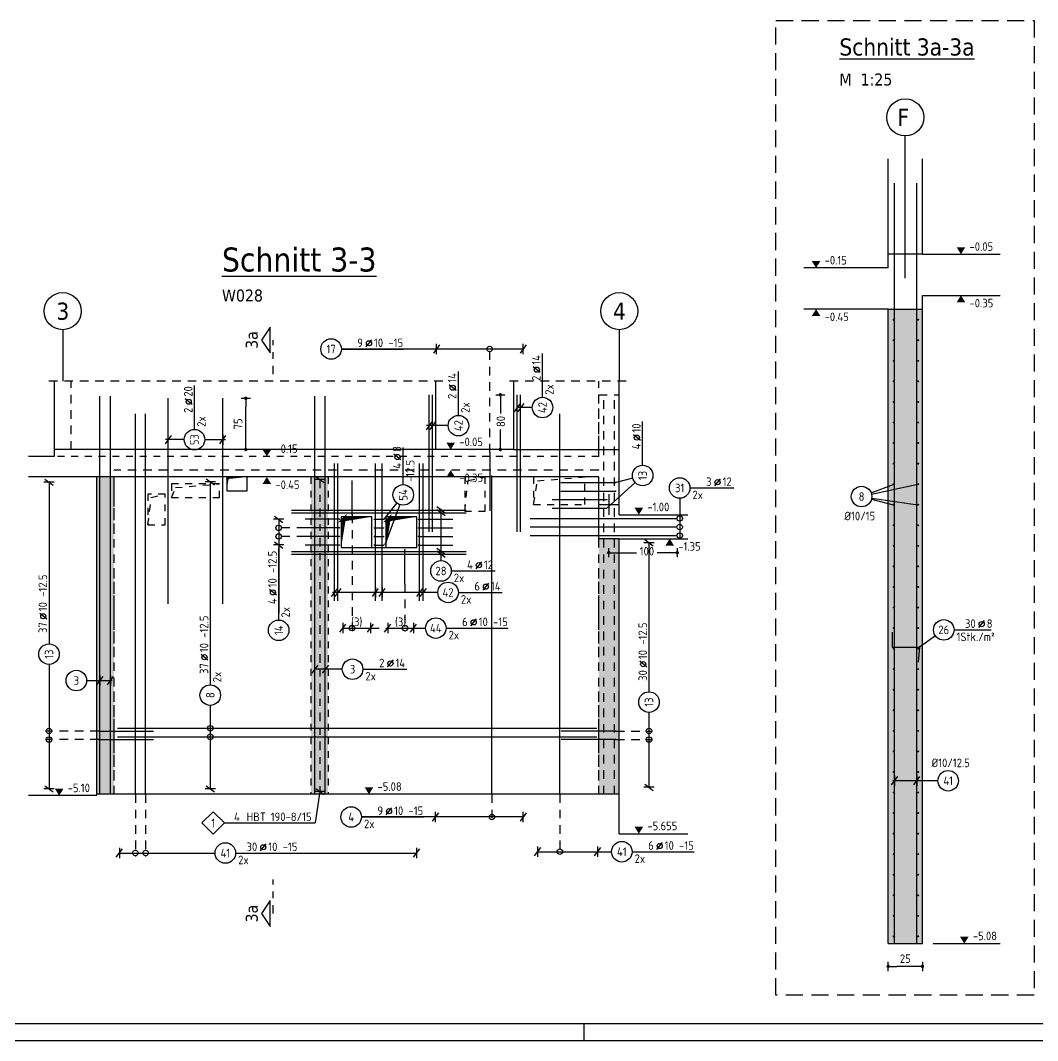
# Model space of a CAD drawing. Extents: x -11.1 to 77.6, y -9.5 to 63.5.
# Drawn here: x 2.93 to 17.78, y 0 to 14.89 of the extents above; entities that cross this region are included whole.
import ezdxf
from ezdxf.enums import TextEntityAlignment as Align

# ---------------------------------------------------------------- set-up
doc = ezdxf.new("R2010")
doc.units = 0
doc.header["$LTSCALE"] = 0.5
for name, pattern in [('AUSGEZOGEN', [1000.01, 1000, 0.01]), ('DASHDOTSMALL', [1.05, 0.5, -0.25, 0.05, -0.25]), ('DASHED', [0.75, 0.5, -0.25]), ('DOT', [0.175, 0.05, -0.125]), ('HIDDEN', [0.375, 0.25, -0.125]), ('HIDDEN2', [0.187, 0.125, -0.062]), ('STRICHLINIE', [0.75, 0.5, -0.25]), ('STRICHPUNKT2', [0.55, 0.25, -0.125, 0.05, -0.125]), ('VERDECKT', [0.375, 0.25, -0.125])]:
    doc.linetypes.add(name, pattern=pattern)
for name, color, linetype in [('ACHSEN', 7, 'Continuous'), ('AFB', 7, 'Continuous'), ('AFU', 7, 'Continuous'), ('BETON', 7, 'Continuous'), ('DETAIL', 7, 'Continuous'), ('DRUEBER', 7, 'Continuous'), ('grau_mittel', 7, 'Continuous'), ('HBT', 7, 'Continuous'), ('HILFE', 7, 'Continuous'), ('koten', 7, 'Continuous'), ('MASSE', 7, 'Continuous'), ('RAHMEN', 7, 'Continuous'), ('RND', 7, 'Continuous'), ('RND-1', 7, 'Continuous'), ('SCHATTEN', 15, 'Continuous'), ('SCHNITTE', 7, 'Continuous'), ('SFP_Achsen', 7, 'Continuous'), ('TEXT', 7, 'Continuous'), ('VERDECKT', 7, 'Continuous'), ('WBZ', 7, 'Continuous')]:
    doc.layers.add(name, color=color, linetype=linetype)
doc.layers.add('NOPLOT', color=7, linetype='Continuous', plot=False)
doc.styles.add('helv', font='tahoma.ttf')
doc.styles.add('txt', font='isocp.shx')
doc.linetypes.add('AFU_50K', pattern='A,0.15,["/",Standard,S=0.2,R=0,X=-0.01,Y=-0.1],0.07,["/",Standard,S=0.2,R=0,X=-0.01,Y=-0.1],0.15', length=0.37)
doc.linetypes.add('AFU_50L', pattern='A,0.75,["/",Standard,S=0.2,R=0,X=-0.01,Y=-0.1],0.07,["/",Standard,S=0.2,R=0,X=-0.01,Y=-0.1],0.75', length=1.57)
doc.linetypes.add('AFU_50M', pattern='A,0.45,["/",Standard,S=0.2,R=0,X=-0.01,Y=-0.1],0.07,["/",Standard,S=0.2,R=0,X=-0.01,Y=-0.1],0.45', length=0.97)
doc.dimstyles.new('DOT_I', dxfattribs={"dimscale": 0.5, "dimtxt": 0.25, "dimasz": 0.25, "dimexe": 0.1, "dimexo": 0.3, "dimgap": 0.1, "dimtad": 1, "dimdec": 3, "dimzin": 3, "dimtxsty": 'txt', "dimblk": 'DOT', "dimblk1": 'DOT', "dimblk2": 'DOT', "dimsah": 1, "dimcen": 0.1, "dimse1": 1, "dimse2": 1, "dimazin": 0, "dimtfac": 1, "dimtdec": 4, "dimtix": 1, "dimtmove": 2, "dimatfit": 3, "dimfxl": 0, "dimtvp": 1, "dimtolj": 1, "dimtzin": 0, "dimarcsym": 0})

# ---------------------------------------------------------------- blocks, each defined once
blk = doc.blocks.new('DINA0')
at = {"layer": 'RAHMEN', "color": 5}
blk.add_line((2, 0.5), (118.4, 0.5), dxfattribs=at)
at = {"layer": 'RAHMEN', "color": 7}
blk.add_line((21, 0), (21, 0.5), dxfattribs=at)
at = {"layer": 'RAHMEN'}
blk.add_line((0, 0), (118.9, 0), dxfattribs=at)
blk = doc.blocks.new('okrd_o')
at = {"layer": 'koten', "color": 7, "linetype": 'Continuous'}
blk.add_solid([(-0.125, 0.202), (0.125, 0.202), (0, 0)], dxfattribs=at)
at = {"layer": 'koten', "style": 'txt'}
blk.add_attdef('OKRD', (0.25, 0.1), '', height=0.25, dxfattribs=at)
blk = doc.blocks.new('okrd_u')
at = {"layer": 'koten', "color": 7, "linetype": 'Continuous'}
blk.add_solid([(-0.125, -0.202), (0.125, -0.202), (0, 0)], dxfattribs=at)
at = {"layer": 'koten', "style": 'txt'}
blk.add_attdef('OKRD', (0.25, -0.35), '', height=0.25, dxfattribs=at)
blk = doc.blocks.new('RND_HIN')
at = {"layer": 'RND', "color": 7, "linetype": 'Continuous'}
blk.add_circle((0, 0), 0.3, dxfattribs=at)
at = {"layer": 'RND', "color": 7, "linetype": 'Continuous', "style": 'txt'}
blk.add_attdef('POSI', text='', height=0.25, dxfattribs=at).set_placement((0, 0), align=Align.MIDDLE)
blk = doc.blocks.new('lei_gre')
at = {"layer": 'RND', "color": 7, "linetype": 'Continuous'}
for p, q in [((-0.09, -0.12), (0.09, 0.12)), ((0, 0.15), (0, -0.15))]:
    blk.add_line(p, q, dxfattribs=at)
blk = doc.blocks.new('RND_LEI')
at = {"layer": 'RND', "color": 7, "linetype": 'Continuous'}
blk.add_line((1.022, 0.066), (1.19, 0.27), dxfattribs=at)
for centre, radius in [((0, 0), 0.3), ((1.106, 0.168), 0.075)]:
    blk.add_circle(centre, radius, dxfattribs=at)
at = {"layer": 'RND', "color": 7, "linetype": 'Continuous', "style": 'txt'}
blk.add_attdef('ANZ', text='', height=0.25, dxfattribs=at).set_placement((0.931, 0.057), align=Align.RIGHT)
for tag, p in [('DUM', (1.253, 0.057)), ('ABSTD', (1.674, 0.057)), ('POSTXT', (0.374, -0.327))]:
    blk.add_attdef(tag, p, '', height=0.25, dxfattribs=at)
blk.add_attdef('POSL', text='', height=0.25, dxfattribs=at).set_placement((0, 0), align=Align.MIDDLE)
blk = doc.blocks.new('DOT')
at = {"layer": 'MASSE', "color": 7, "linetype": 'Continuous'}
for p, q in [((0, 0), (-1, 0)), ((0, 0.54), (0, -0.54))]:
    blk.add_line(p, q, dxfattribs=at)
at = {"layer": 'MASSE', "color": 7, "linetype": 'Continuous', "const_width": 0.2}
blk.add_lwpolyline([(-0.1, 0, 1), (0.1, 0, 1)], format="xyb", close=True, dxfattribs=at)
blk = doc.blocks.new('*D32')
at = {"layer": 'Defpoints', "color": 0, "linetype": 'AUSGEZOGEN', "transparency": 16777216}
for p in [(11.524, 7.12), (11.524, 7.12), (12.524, 7.12)]:
    blk.add_point(p, dxfattribs=at)
at = {"layer": 'MASSE', "color": 0, "linetype": 'AUSGEZOGEN', "lineweight": -2, "transparency": 16777216}
for p, q in [((11.649, 7.12), (11.931, 7.12)), ((12.399, 7.12), (12.231, 7.12))]:
    blk.add_line(p, q, dxfattribs=at)
at = {"layer": 'MASSE', "color": 0, "linetype": 'AUSGEZOGEN', "lineweight": -2, "transparency": 16777216, "xscale": 0.125, "yscale": 0.125, "zscale": 0.125, "rotation": 180}
blk.add_blockref('DOT', (11.524, 7.12), dxfattribs=at)
at = {"layer": 'MASSE', "color": 0, "linetype": 'AUSGEZOGEN', "lineweight": -2, "transparency": 16777216, "xscale": 0.125, "yscale": 0.125, "zscale": 0.125}
blk.add_blockref('DOT', (12.524, 7.12), dxfattribs=at)
at = {"layer": 'MASSE', "color": 0, "linetype": 'AUSGEZOGEN', "transparency": 16777216, "insert": (12.081, 7.141), "char_height": 0.125, "attachment_point": 5, "style": 'txt'}
blk.add_mtext('\\A1;100', dxfattribs=at)
blk = doc.blocks.new('SCHN-2')
at = {"layer": 'SCHNITTE', "color": 6, "linetype": 'Continuous'}
blk.add_lwpolyline([(0.378, 0.088), (0, 0.34), (-0.378, 0.088)], close=True, dxfattribs=at)
at = {"layer": 'SCHNITTE', "color": 1, "linetype": 'DASHDOTSMALL', "style": 'helv'}
blk.add_attdef('SCHN-2', text='', height=0.35, dxfattribs=at).set_placement((0, 0.45), align=Align.CENTER)
blk = doc.blocks.new('*D33')
at = {"layer": 'Defpoints', "color": 0, "linetype": 'AUSGEZOGEN', "transparency": 16777216}
for p in [(15.603, 1.083), (15.603, 1.083), (16.103, 1.083)]:
    blk.add_point(p, dxfattribs=at)
at = {"layer": 'MASSE', "color": 0, "linetype": 'AUSGEZOGEN', "lineweight": -2, "transparency": 16777216}
blk.add_line((15.978, 1.083), (15.728, 1.083), dxfattribs=at)
at = {"layer": 'MASSE', "color": 0, "linetype": 'AUSGEZOGEN', "lineweight": -2, "transparency": 16777216, "xscale": 0.125, "yscale": 0.125, "zscale": 0.125, "rotation": 180}
blk.add_blockref('DOT', (15.603, 1.083), dxfattribs=at)
at = {"layer": 'MASSE', "color": 0, "linetype": 'AUSGEZOGEN', "lineweight": -2, "transparency": 16777216, "xscale": 0.125, "yscale": 0.125, "zscale": 0.125}
blk.add_blockref('DOT', (16.103, 1.083), dxfattribs=at)
at = {"layer": 'MASSE', "color": 0, "linetype": 'AUSGEZOGEN', "transparency": 16777216, "insert": (15.853, 1.196), "char_height": 0.125, "attachment_point": 5, "style": 'txt'}
blk.add_mtext('\\A1;25', dxfattribs=at)
blk = doc.blocks.new('*D34')
at = {"layer": 'Defpoints', "color": 0, "linetype": 'AUSGEZOGEN', "transparency": 16777216}
for p in [(9.941, 9.425), (9.941, 9.425), (9.941, 8.625)]:
    blk.add_point(p, dxfattribs=at)
at = {"layer": 'MASSE', "color": 0, "linetype": 'AUSGEZOGEN', "lineweight": -2, "transparency": 16777216}
for p, q in [((9.941, 9.3), (9.941, 9.153)), ((9.941, 8.75), (9.941, 8.916))]:
    blk.add_line(p, q, dxfattribs=at)
at = {"layer": 'MASSE', "color": 0, "linetype": 'AUSGEZOGEN', "lineweight": -2, "transparency": 16777216, "xscale": 0.125, "yscale": 0.125, "zscale": 0.125}
for p, rotation in [((9.941, 9.425), 90), ((9.941, 8.625), 270)]:
    blk.add_blockref('DOT', p, dxfattribs=dict(at, rotation=rotation))
at = {"layer": 'MASSE', "color": 0, "linetype": 'AUSGEZOGEN', "transparency": 16777216, "insert": (9.948, 9.035), "char_height": 0.125, "attachment_point": 5, "rotation": 90, "style": 'txt'}
blk.add_mtext('\\A1;80', dxfattribs=at)
blk = doc.blocks.new('HBT_LEI')
at = {"layer": 'HBT', "color": 7, "linetype": 'Continuous'}
blk.add_lwpolyline([(-0.33, 0), (0, 0.33), (0.33, 0), (0, -0.33)], close=True, dxfattribs=at)
at = {"layer": 'HBT', "color": 7, "linetype": 'Continuous', "style": 'txt'}
blk.add_attdef('STKH', text='', height=0.25, dxfattribs=at).set_placement((0.776, 0.055), align=Align.RIGHT)
at = {"layer": 'HBT', "style": 'txt'}
for tag, p in [('ARTH', (0.973, 0.055)), ('TEXTH', (0.415, -0.309))]:
    blk.add_attdef(tag, p, '', height=0.25, dxfattribs=at)
at = {"layer": 'HBT', "color": 7, "linetype": 'Continuous', "style": 'txt'}
blk.add_attdef('POSH', text='', height=0.25, dxfattribs=at).set_placement((0, -0.126), align=Align.CENTER)
blk = doc.blocks.new('*D37')
at = {"layer": 'Defpoints', "color": 0, "linetype": 'AUSGEZOGEN', "transparency": 16777216}
for p in [(6.225, 9.374), (6.225, 9.374), (6.225, 8.625)]:
    blk.add_point(p, dxfattribs=at)
at = {"layer": 'MASSE', "color": 0, "linetype": 'AUSGEZOGEN', "lineweight": -2, "transparency": 16777216}
blk.add_line((6.225, 8.75), (6.225, 9.249), dxfattribs=at)
at = {"layer": 'MASSE', "color": 0, "linetype": 'AUSGEZOGEN', "lineweight": -2, "transparency": 16777216, "xscale": 0.125, "yscale": 0.125, "zscale": 0.125}
for p, rotation in [((6.225, 9.374), 90), ((6.225, 8.625), 270)]:
    blk.add_blockref('DOT', p, dxfattribs=dict(at, rotation=rotation))
at = {"layer": 'MASSE', "color": 0, "linetype": 'AUSGEZOGEN', "transparency": 16777216, "insert": (6.112, 9), "char_height": 0.125, "attachment_point": 5, "rotation": 90, "style": 'txt'}
blk.add_mtext('\\A1;75', dxfattribs=at)

msp = doc.modelspace()

# ---------------------------------------------------------------- hatches: boundary and pattern name
at = {"layer": 'grau_mittel'}
msp.add_hatch(color=61, dxfattribs=at).paths.add_polyline_path([(16.1031, 10.675), (15.6031, 10.675), (15.6031, 1.415), (16.1031, 1.415)])
h = msp.add_hatch(color=61, dxfattribs=at)
h.paths.add_polyline_path([(11.3766, 3.5948), (11.6766, 3.5948), (11.6766, 7.3248), (11.3766, 7.3248)])
h.paths.add_polyline_path([(7.4266, 8.2248), (7.1766, 8.2248), (7.1766, 3.5948), (7.4266, 3.5948)])
h.paths.add_polyline_path([(4.0516, 3.5948), (4.3016, 3.5948), (4.3016, 8.2248), (4.0516, 8.2248)])

# ---------------------------------------------------------------- linework, layer by layer
at = {"layer": 'ACHSEN', "color": 140, "linetype": 'AUSGEZOGEN'}
for p, q in [((15.8531, 11.1278), (15.8531, 13.2023)), ((3.5516, 10.3748), (3.5516, 9.6248)), ((11.6766, 10.3748), (11.6766, 9.6248))]:
    msp.add_line(p, q, dxfattribs=at)
at = {"layer": 'AFB', "color": 1, "linetype": 'AUSGEZOGEN'}
msp.add_line((11.5266, 7.9748), (11.5266, 7.6748), dxfattribs=at)
at = {"layer": 'AFU', "color": 8, "linetype": 'AFU_50K'}
for p, q in [((16.1031, 11.475), (15.6031, 11.475)), ((15.6031, 10.675), (16.1031, 10.675)), ((11.6766, 7.3248), (11.3766, 7.3248)), ((15.6031, 1.415), (16.1031, 1.415))]:
    msp.add_line(p, q, dxfattribs=at)
at = {"layer": 'AFU', "color": 8, "linetype": 'AFU_50L'}
for p, q in [((9.0016, 8.6248), (3.4266, 8.6248)), ((10.1366, 8.6248), (11.6766, 8.6248)), ((11.3766, 8.2248), (4.0516, 8.2248)), ((11.3766, 7.3248), (11.3766, 8.2248)), ((11.6766, 3.5948), (4.0516, 3.5948))]:
    msp.add_line(p, q, dxfattribs=at)
at = {"layer": 'AFU', "color": 8, "linetype": 'AFU_50M'}
msp.add_line((11.3766, 7.8248), (11.6766, 7.8248), dxfattribs=at)
at = {"layer": 'BETON', "color": 6, "linetype": 'AUSGEZOGEN'}
for p, q in [((15.6031, 11.275), (15.6031, 12.8696)), ((16.1031, 11.475), (16.1031, 12.8696)), ((16.1031, 11.475), (17.238, 11.475)), ((15.6031, 11.275), (14.3733, 11.275)), ((16.1031, 10.875), (17.238, 10.875)), ((16.1031, 1.415), (16.1031, 10.875)), ((15.6031, 10.675), (14.3733, 10.675)), ((15.6031, 1.415), (15.6031, 10.675)), ((3.4266, 9.6248), (3.4266, 8.5248)), ((9.0016, 8.6248), (9.0016, 9.6248)), ((10.1366, 8.6248), (10.1366, 9.6248)), ((11.6766, 7.6748), (11.6766, 9.6248)), ((3.4266, 8.5248), (3.0516, 8.5248)), ((10.1366, 8.6248), (9.0016, 8.6248)), ((4.0516, 8.2248), (3.0516, 8.2248)), ((4.0516, 3.5748), (4.0516, 8.2248)), ((11.6766, 7.6748), (12.6766, 7.6748)), ((11.6766, 3.0198), (11.6766, 7.3248)), ((11.6766, 7.3248), (12.6766, 7.3248)), ((4.0516, 3.5748), (3.0516, 3.5748)), ((11.6766, 3.0198), (12.6766, 3.0198))]:
    msp.add_line(p, q, dxfattribs=at)
for points in [[(5.9466, 8.2248), (5.9466, 8.0248), (6.2466, 8.0248), (6.2466, 8.2248)], [(8.0666, 7.6448), (7.6166, 7.6448), (7.6166, 7.1948), (8.0666, 7.1948)], [(8.7216, 7.6448), (8.2716, 7.6448), (8.2716, 7.1948), (8.7216, 7.1948)]]:
    msp.add_lwpolyline(points, close=True, dxfattribs=at)
at = {"layer": 'DETAIL', "color": 102, "linetype": 'STRICHLINIE'}
msp.add_lwpolyline([(13.9651, 0.6613), (13.9651, 14.8881), (17.7336, 14.8881), (17.7336, 0.6613)], close=True, dxfattribs=at)
at = {"layer": 'DRUEBER', "color": 7, "linetype": 'DOT'}
for p, q in [((11.3766, 8.5248), (11.3766, 9.6248)), ((11.3766, 8.5248), (3.4266, 8.5248)), ((7.1766, 8.2248), (4.3016, 8.2248)), ((4.3016, 3.5948), (4.3016, 8.2248)), ((7.1766, 8.2248), (7.1766, 3.5948)), ((11.3766, 8.2248), (7.4266, 8.2248)), ((7.4266, 8.2248), (7.4266, 3.5948)), ((11.3766, 3.5948), (11.3766, 8.2248))]:
    msp.add_line(p, q, dxfattribs=at)
at = {"layer": 'HBT', "color": 6, "linetype": 'STRICHPUNKT2'}
msp.add_line((7.3072, 8.1877), (7.3072, 3.6341), dxfattribs=at)
at = {"layer": 'HBT', "color": 7, "linetype": 'AUSGEZOGEN'}
for p in [(7.3072, 3.6341), (5.9154, 3.1758)]:
    msp.add_line(p, (7.2397, 3.1758), dxfattribs=at)
at = {"layer": 'HILFE', "color": 102, "linetype": 'HIDDEN'}
for p, q in [((9.1016, 9.6248), (3.3266, 9.6248)), ((11.7766, 9.6248), (10.0366, 9.6248))]:
    msp.add_line(p, q, dxfattribs=at)
at = {"layer": 'HILFE', "color": 102, "linetype": 'AUSGEZOGEN'}
msp.add_line((16.2616, 1.415), (17.238, 1.415), dxfattribs=at)
at = {"layer": 'NOPLOT', "color": 191, "linetype": 'AUSGEZOGEN'}
msp.add_line((8.0666, 7.1948), (8.2716, 7.1948), dxfattribs=at)
at = {"layer": 'RND', "color": 102, "linetype": 'VERDECKT'}
for p, q in [((9.7855, 8.5824), (9.7855, 10.1421)), ((7.7761, 7.6759), (7.7761, 5.9695)), ((12.3766, 7.6203), (12.6092, 7.6203)), ((7.0931, 7.482), (6.6549, 7.482)), ((12.3766, 7.4953), (12.6092, 7.4953)), ((7.0931, 7.357), (6.6549, 7.357)), ((12.3766, 7.3703), (12.6092, 7.3703)), ((8.5487, 6.6622), (8.5487, 5.9695)), ((4.0798, 4.5178), (3.3024, 4.5178)), ((11.6268, 4.5178), (12.161, 4.5178)), ((4.0798, 4.3928), (3.3024, 4.3928)), ((11.6268, 4.3928), (12.161, 4.3928)), ((4.6129, 3.5948), (4.6129, 2.6873)), ((4.7629, 3.5948), (4.7629, 2.6873)), ((9.8182, 3.5948), (9.8182, 3.2135)), ((10.8095, 3.5948), (10.8095, 2.7063))]:
    msp.add_line(p, q, dxfattribs=at)
at = {"layer": 'RND', "color": 7, "linetype": 'AUSGEZOGEN'}
for p, q in [((9.0081, 10.0921), (7.6204, 10.0921)), ((7.6204, 10.0921), (8.5266, 10.0921)), ((10.2751, 10.0921), (9.0081, 10.0921)), ((10.557, 9.388), (10.557, 10.028)), ((9.3295, 9.1243), (9.3295, 9.7643)), ((5.476, 8.9202), (5.476, 9.5602)), ((12.0181, 8.3968), (12.0181, 9.0368)), ((8.5233, 8.1136), (8.5233, 8.6536)), ((3.3524, 8.149), (3.3524, 5.7897)), ((5.7061, 8.1531), (5.7061, 5.1916)), ((12.7092, 8.0648), (13.3492, 8.0648)), ((6.7049, 7.6071), (6.7049, 7.233)), ((6.7049, 7.233), (6.7049, 6.2394)), ((6.7049, 6.1378), (6.7049, 7.1903)), ((12.111, 7.2661), (12.111, 5.0902)), ((9.2248, 6.8538), (9.8648, 6.8538)), ((9.328, 6.5399), (9.968, 6.5399)), ((7.6422, 6.0195), (8.0465, 6.0195)), ((8.2966, 6.0195), (8.6734, 6.0195)), ((8.6734, 6.0195), (8.8489, 6.0195)), ((9.1489, 6.0195), (10.0551, 6.0195)), ((16.565, 5.9939), (17.105, 5.9939)), ((3.3524, 5.4897), (3.3524, 3.6744)), ((7.9339, 5.4198), (8.5739, 5.4198)), ((5.7061, 4.8916), (5.7061, 3.673)), ((12.111, 4.7902), (12.111, 3.6962)), ((8.9923, 3.2635), (7.9135, 3.2635)), ((7.9135, 3.2635), (8.8198, 3.2635)), ((10.2736, 3.2635), (8.9923, 3.2635)), ((4.3796, 2.7373), (5.7767, 2.7373)), ((6.0767, 2.7373), (8.7185, 2.7373)), ((10.485, 2.7563), (11.3613, 2.7563)), ((11.3613, 2.7563), (11.5647, 2.7563)), ((11.8647, 2.7563), (12.771, 2.7563))]:
    msp.add_line(p, q, dxfattribs=at)
at = {"layer": 'RND', "color": 102, "linetype": 'AUSGEZOGEN'}
for p, q in [((10.407, 9.238), (10.1774, 9.238)), ((9.1795, 8.9743), (8.8638, 8.9743)), ((5.326, 8.7702), (5.0513, 8.7702)), ((5.626, 8.7702), (5.9307, 8.7702)), ((11.873, 8.2087), (11.6306, 8.1451)), ((11.9074, 8.1456), (11.4964, 7.7701)), ((15.3546, 7.9931), (15.6888, 8.1205)), ((15.361, 7.972), (16.0351, 8.1205)), ((12.5592, 7.9148), (12.5592, 7.3334)), ((15.3597, 7.9021), (15.6748, 7.8205)), ((15.3629, 7.9181), (16.0351, 7.8205)), ((8.4302, 7.846), (8.2419, 7.6081)), ((8.4715, 7.8229), (8.2549, 7.2332)), ((9.0748, 7.0038), (9.0748, 7.7581)), ((9.028, 6.5399), (7.4884, 6.5399)), ((16.2928, 5.9068), (16.0594, 5.7404)), ((7.6339, 5.4198), (7.2253, 5.4198)), ((3.9016, 5.2541), (4.2728, 5.2541)), ((16.3293, 3.7921), (15.6696, 3.7921))]:
    msp.add_line(p, q, dxfattribs=at)
at = {"layer": 'RND', "color": 7, "linetype": 'VERDECKT'}
msp.add_line((8.0465, 6.0195), (8.2966, 6.0195), dxfattribs=at)
at = {"layer": 'RND', "color": 1, "linetype": 'AUSGEZOGEN'}
for points in [[(15.6974, 1.415), (15.6974, 12.515)], [(16.0212, 1.415), (16.0212, 12.515)], [(4.0962, 3.6024), (4.0962, 9.4024)], [(4.249, 3.6024), (4.249, 9.4024)], [(7.2323, 3.6024), (7.2323, 9.4024)], [(7.3851, 3.6024), (7.3851, 9.4024)], [(8.9012, 7.4248), (8.9012, 9.4248)], [(8.9514, 7.4248), (8.9514, 9.4248)], [(10.1868, 7.4248), (10.1868, 9.4248)], [(10.2369, 7.4248), (10.2369, 9.4248)], [(5.0913, 6.3744), (5.0913, 9.3744)], [(5.889, 6.3744), (5.889, 9.3744)], [(4.6129, 3.5948), (4.6129, 9.1448)], [(4.7629, 3.5948), (4.7629, 9.1448)], [(10.8095, 3.5948), (10.8095, 9.1448)], [(9.7855, 8.5824), (9.7855, 7.7324)], [(7.5178, 6.4198), (7.5178, 8.4198)], [(7.568, 6.4198), (7.568, 8.4198)], [(8.1182, 6.4198), (8.1182, 8.4198)], [(8.2152, 6.4198), (8.2152, 8.4198)], [(8.762, 6.4198), (8.762, 8.4198)], [(8.8122, 6.4198), (8.8122, 8.4198)], [(9.8182, 3.5948), (9.8182, 8.2448)], [(7.7761, 7.6759), (7.7761, 8.1759)], [(10.8256, 8.1451), (11.6256, 8.1451)], [(10.6964, 7.8951), (11.4964, 7.8951)], [(10.8256, 8.0201), (11.6256, 8.0201)], [(6.8941, 7.7424), (9.4441, 7.7424)], [(10.6964, 7.7701), (11.4964, 7.7701)], [(6.8941, 7.7016), (9.4441, 7.7016)], [(7.5931, 7.607), (7.0931, 7.607)], [(8.0996, 7.607), (8.239, 7.607)], [(8.7451, 7.607), (9.2451, 7.607)], [(10.3766, 7.6203), (12.3766, 7.6203)], [(7.5931, 7.482), (7.0931, 7.482)], [(8.0996, 7.482), (8.239, 7.482)], [(8.7451, 7.482), (9.2451, 7.482)], [(10.3766, 7.4953), (12.3766, 7.4953)], [(7.5931, 7.357), (7.0931, 7.357)], [(8.0996, 7.357), (8.239, 7.357)], [(8.7451, 7.357), (9.2451, 7.357)], [(10.3766, 7.3703), (12.3766, 7.3703)], [(7.5931, 7.232), (7.0931, 7.232)], [(8.0996, 7.232), (8.239, 7.232)], [(8.5487, 6.6622), (8.5487, 7.1622)], [(8.7451, 7.232), (9.2451, 7.232)], [(6.8941, 7.138), (9.4441, 7.138)], [(6.8941, 7.0972), (9.4441, 7.0972)], [(4.0798, 4.5178), (4.8798, 4.5178)], [(4.3511, 4.5582), (11.3511, 4.5582)], [(11.6268, 4.5178), (10.8268, 4.5178)], [(4.0798, 4.3928), (4.8798, 4.3928)], [(4.3511, 4.4332), (11.3511, 4.4332)], [(11.6268, 4.3928), (10.8268, 4.3928)]]:
    msp.add_lwpolyline(points, dxfattribs=at)
at = {"layer": 'RND', "color": 7, "linetype": 'AUSGEZOGEN'}
for points, const_width in [([(15.6748, 10.5205, 1), (15.6888, 10.5205, 1)], 0.014), ([(16.0351, 10.5205, 1), (16.0491, 10.5205, 1)], 0.014), ([(15.6748, 10.2205, 1), (15.6888, 10.2205, 1)], 0.014), ([(16.0351, 10.2205, 1), (16.0491, 10.2205, 1)], 0.014), ([(15.6748, 9.9205, 1), (15.6888, 9.9205, 1)], 0.014), ([(16.0351, 9.9205, 1), (16.0491, 9.9205, 1)], 0.014), ([(15.6748, 9.6205, 1), (15.6888, 9.6205, 1)], 0.014), ([(16.0351, 9.6205, 1), (16.0491, 9.6205, 1)], 0.014), ([(15.6748, 9.3205, 1), (15.6888, 9.3205, 1)], 0.014), ([(16.0351, 9.3205, 1), (16.0491, 9.3205, 1)], 0.014), ([(15.6748, 9.0205, 1), (15.6888, 9.0205, 1)], 0.014), ([(16.0351, 9.0205, 1), (16.0491, 9.0205, 1)], 0.014), ([(15.6748, 8.7205, 1), (15.6888, 8.7205, 1)], 0.014), ([(16.0351, 8.7205, 1), (16.0491, 8.7205, 1)], 0.014), ([(9.7805, 8.5824, 1), (9.7905, 8.5824, 1)], 0.01), ([(15.6748, 8.4205, 1), (15.6888, 8.4205, 1)], 0.014), ([(16.0351, 8.4205, 1), (16.0491, 8.4205, 1)], 0.014), ([(11.6206, 8.1451, 1), (11.6306, 8.1451, 1)], 0.01), ([(15.6748, 8.1205, 1), (15.6888, 8.1205, 1)], 0.014), ([(16.0351, 8.1205, 1), (16.0491, 8.1205, 1)], 0.014), ([(11.4914, 7.8951, 1), (11.5014, 7.8951, 1)], 0.01), ([(11.6206, 8.0201, 1), (11.6306, 8.0201, 1)], 0.01), ([(11.4914, 7.7701, 1), (11.5014, 7.7701, 1)], 0.01), ([(15.6748, 7.8205, 1), (15.6888, 7.8205, 1)], 0.014), ([(16.0351, 7.8205, 1), (16.0491, 7.8205, 1)], 0.014), ([(7.5981, 7.607, -1), (7.5881, 7.607, -1)], 0.01), ([(7.7711, 7.6759, 1), (7.7811, 7.6759, 1)], 0.01), ([(8.0946, 7.607, 1), (8.1046, 7.607, 1)], 0.01), ([(8.244, 7.607, -1), (8.234, 7.607, -1)], 0.01), ([(8.7401, 7.607, 1), (8.7501, 7.607, 1)], 0.01), ([(7.5981, 7.482, -1), (7.5881, 7.482, -1)], 0.01), ([(8.0946, 7.482, 1), (8.1046, 7.482, 1)], 0.01), ([(8.244, 7.482, -1), (8.234, 7.482, -1)], 0.01), ([(8.7401, 7.482, 1), (8.7501, 7.482, 1)], 0.01), ([(15.6748, 7.5205, 1), (15.6888, 7.5205, 1)], 0.014), ([(16.0351, 7.5205, 1), (16.0491, 7.5205, 1)], 0.014), ([(7.5981, 7.357, -1), (7.5881, 7.357, -1)], 0.01), ([(8.0946, 7.357, 1), (8.1046, 7.357, 1)], 0.01), ([(8.244, 7.357, -1), (8.234, 7.357, -1)], 0.01), ([(8.7401, 7.357, 1), (8.7501, 7.357, 1)], 0.01), ([(7.5981, 7.232, -1), (7.5881, 7.232, -1)], 0.01), ([(8.0946, 7.232, 1), (8.1046, 7.232, 1)], 0.01), ([(8.244, 7.232, -1), (8.234, 7.232, -1)], 0.01), ([(8.5437, 7.1622, 1), (8.5537, 7.1622, 1)], 0.01), ([(8.7401, 7.232, 1), (8.7501, 7.232, 1)], 0.01), ([(15.6748, 7.2205, 1), (15.6888, 7.2205, 1)], 0.014), ([(16.0351, 7.2205, 1), (16.0491, 7.2205, 1)], 0.014), ([(15.6748, 6.9205, 1), (15.6888, 6.9205, 1)], 0.014), ([(16.0351, 6.9205, 1), (16.0491, 6.9205, 1)], 0.014), ([(15.6748, 6.6205, 1), (15.6888, 6.6205, 1)], 0.014), ([(16.0351, 6.6205, 1), (16.0491, 6.6205, 1)], 0.014), ([(15.6748, 6.3205, 1), (15.6888, 6.3205, 1)], 0.014), ([(16.0351, 6.3205, 1), (16.0491, 6.3205, 1)], 0.014), ([(15.6748, 6.0205, 1), (15.6888, 6.0205, 1)], 0.014), ([(16.0351, 6.0205, 1), (16.0491, 6.0205, 1)], 0.014), ([(15.6748, 5.7205, 1), (15.6888, 5.7205, 1)], 0.014), ([(16.0351, 5.7205, 1), (16.0491, 5.7205, 1)], 0.014), ([(15.6748, 5.4205, 1), (15.6888, 5.4205, 1)], 0.014), ([(16.0351, 5.4205, 1), (16.0491, 5.4205, 1)], 0.014), ([(15.6748, 5.1205, 1), (15.6888, 5.1205, 1)], 0.014), ([(16.0351, 5.1205, 1), (16.0491, 5.1205, 1)], 0.014), ([(15.6748, 4.8205, 1), (15.6888, 4.8205, 1)], 0.014), ([(16.0351, 4.8205, 1), (16.0491, 4.8205, 1)], 0.014), ([(4.0748, 4.5178, 1), (4.0848, 4.5178, 1)], 0.01), ([(11.6318, 4.5178, -1), (11.6218, 4.5178, -1)], 0.01), ([(15.6748, 4.5205, 1), (15.6888, 4.5205, 1)], 0.014), ([(16.0351, 4.5205, 1), (16.0491, 4.5205, 1)], 0.014), ([(4.0748, 4.3928, 1), (4.0848, 4.3928, 1)], 0.01), ([(11.6318, 4.3928, -1), (11.6218, 4.3928, -1)], 0.01), ([(15.6748, 4.2205, 1), (15.6888, 4.2205, 1)], 0.014), ([(16.0351, 4.2205, 1), (16.0491, 4.2205, 1)], 0.014), ([(15.6748, 3.9205, 1), (15.6888, 3.9205, 1)], 0.014), ([(16.0351, 3.9205, 1), (16.0491, 3.9205, 1)], 0.014), ([(15.6748, 3.6205, 1), (15.6888, 3.6205, 1)], 0.014), ([(16.0351, 3.6205, 1), (16.0491, 3.6205, 1)], 0.014), ([(15.6748, 3.3205, 1), (15.6888, 3.3205, 1)], 0.014), ([(16.0351, 3.3205, 1), (16.0491, 3.3205, 1)], 0.014), ([(15.6748, 3.0205, 1), (15.6888, 3.0205, 1)], 0.014), ([(16.0351, 3.0205, 1), (16.0491, 3.0205, 1)], 0.014), ([(15.6748, 2.7205, 1), (15.6888, 2.7205, 1)], 0.014), ([(16.0351, 2.7205, 1), (16.0491, 2.7205, 1)], 0.014), ([(15.6748, 2.4205, 1), (15.6888, 2.4205, 1)], 0.014), ([(16.0351, 2.4205, 1), (16.0491, 2.4205, 1)], 0.014), ([(15.6748, 2.1205, 1), (15.6888, 2.1205, 1)], 0.014), ([(16.0351, 2.1205, 1), (16.0491, 2.1205, 1)], 0.014), ([(15.6748, 1.8205, 1), (15.6888, 1.8205, 1)], 0.014), ([(16.0351, 1.8205, 1), (16.0491, 1.8205, 1)], 0.014), ([(15.6748, 1.5205, 1), (15.6888, 1.5205, 1)], 0.014), ([(16.0351, 1.5205, 1), (16.0491, 1.5205, 1)], 0.014)]:
    msp.add_lwpolyline(points, format="xyb", close=True, dxfattribs=dict(at, const_width=const_width))
at = {"layer": 'RND', "color": 7, "linetype": 'HIDDEN'}
for points in [[(11.4535, 3.5948), (11.4535, 9.3948)], [(11.6063, 3.5948), (11.6063, 9.3948)]]:
    msp.add_lwpolyline(points, dxfattribs=at)
at = {"layer": 'RND', "color": 7, "linetype": 'AUSGEZOGEN'}
for centre in [(9.7855, 10.0921), (12.5592, 7.6203), (6.7049, 7.482), (12.5592, 7.4953), (6.7049, 7.357), (12.5592, 7.3703), (7.7761, 6.0195), (8.5487, 6.0195), (3.3524, 4.5178), (5.7061, 4.5582), (5.7061, 4.4332), (12.111, 4.5178), (3.3524, 4.3928), (12.111, 4.3928), (9.8182, 3.2635), (4.6129, 2.7373), (4.7629, 2.7373), (10.8095, 2.7563)]:
    msp.add_circle(centre, 0.04, dxfattribs=at)
at = {"layer": 'RND-1', "color": 1, "linetype": 'AUSGEZOGEN'}
msp.add_lwpolyline([(15.6594, 5.9604), (15.6594, 5.7404), (16.0594, 5.7404), (16.0403, 5.5213)], dxfattribs=at)
at = {"layer": 'SCHATTEN', "color": 1, "linetype": 'AUSGEZOGEN'}
for points in [[(5.9466, 8.0248, 0, 0.0326, 0), (5.9628, 8.2235, 0, 0, 0), (5.9474, 8.2093, 0.0311, 0, 0), (6.2466, 8.2248, 0, 0, 0)], [(7.6166, 7.1948, 0, 0.0734, 0), (7.6531, 7.6418, 0, 0, 0), (7.6196, 7.6082, 0.0734, 0, 0), (8.0666, 7.6448, 0, 0, 0)], [(8.2716, 7.1948, 0, 0.0734, 0), (8.3081, 7.6418, 0, 0, 0), (8.2746, 7.6082, 0.0734, 0, 0), (8.7216, 7.6448, 0, 0, 0)]]:
    msp.add_lwpolyline(points, format="xyseb", dxfattribs=at)
at = {"layer": 'SCHNITTE', "color": 6, "linetype": 'STRICHPUNKT2'}
for p, q in [((6.6237, 9.7236), (6.6237, 10.2236)), ((6.6237, 1.8532), (6.6237, 2.3532))]:
    msp.add_line(p, q, dxfattribs=at)
at = {"layer": 'SFP_Achsen', "color": 7, "linetype": 'AUSGEZOGEN'}
for centre in [(15.8531, 13.4728), (3.5516, 10.6453), (11.6766, 10.6453)]:
    msp.add_circle(centre, 0.2705, dxfattribs=at)
at = {"layer": 'VERDECKT', "color": 7, "linetype": 'HIDDEN'}
for p, q in [((3.6766, 8.6248), (3.6766, 9.6248)), ((11.3766, 8.6248), (11.3766, 9.4248)), ((11.3766, 9.4248), (11.6766, 9.4248)), ((10.1366, 8.6248), (11.3766, 8.6248))]:
    msp.add_line(p, q, dxfattribs=at)
at = {"layer": 'VERDECKT', "color": 7, "linetype": 'VERDECKT'}
for p, q in [((9.0016, 8.6248), (3.6766, 8.6248)), ((4.3016, 3.5948), (4.3016, 8.3248)), ((11.3766, 8.3248), (4.3016, 8.3248)), ((11.3766, 3.5948), (11.3766, 8.3248))]:
    msp.add_line(p, q, dxfattribs=at)
at = {"layer": 'WBZ', "color": 102, "linetype": 'HIDDEN2'}
for p, q in [((9.4707, 8.1742), (9.7216, 8.2248)), ((10.4827, 8.1699), (11.1766, 8.2248)), ((5.1416, 7.9248), (5.1977, 8.0699)), ((5.1977, 8.0699), (5.8416, 8.1248)), ((9.4216, 7.7248), (9.4707, 8.1742)), ((10.4266, 7.8248), (10.4827, 8.1699)), ((4.7966, 7.5248), (4.8458, 7.9242)), ((4.8458, 7.9242), (5.0466, 7.9748))]:
    msp.add_line(p, q, dxfattribs=at)
for points in [[(9.4216, 7.7248), (9.7216, 7.7248), (9.7216, 8.2248), (9.4216, 8.2248)], [(10.4266, 7.8248), (11.1766, 7.8248), (11.1766, 8.2248), (10.4266, 8.2248)], [(5.1416, 7.9248), (5.8416, 7.9248), (5.8416, 8.1248), (5.1416, 8.1248)], [(4.7966, 7.5248), (5.0466, 7.5248), (5.0466, 7.9748), (4.7966, 7.9748)]]:
    msp.add_lwpolyline(points, close=True, dxfattribs=at)

# ---------------------------------------------------------------- block references
at = {"layer": 'HBT', "color": 6, "linetype": 'STRICHPUNKT2', "xscale": 0.5, "yscale": 0.5, "zscale": 0.5, "rotation": 270}
for p in [(7.3072, 8.1877), (7.3072, 3.6341)]:
    msp.add_blockref('lei_gre', p, dxfattribs=at)
at = {"layer": 'HBT', "color": 7, "linetype": 'AUSGEZOGEN', "xscale": 0.5, "yscale": 0.5, "zscale": 0.5}
msp.add_blockref('HBT_LEI', (5.7504, 3.1758), dxfattribs=at).add_auto_attribs({'POSH': '1', 'STKH': '4', 'ARTH': 'HBT 190-8/15'})
at = {"layer": 'koten', "color": 7, "linetype": 'DASHED', "xscale": 0.5, "yscale": 0.5, "zscale": 0.5}
for p, values in [((16.6656, 11.475), {'OKRD': '-0.05'}), ((14.5506, 11.275), {'OKRD': '-0.15'})]:
    msp.add_blockref('okrd_o', p, dxfattribs=at).add_auto_attribs(values)
at = {"layer": 'koten', "color": 7, "linetype": 'AUSGEZOGEN', "xscale": 0.5, "yscale": 0.5, "zscale": 0.5}
for p, values in [((16.6656, 10.875), {'OKRD': '-0.35'}), ((14.5506, 10.675), {'OKRD': '-0.45'})]:
    msp.add_blockref('okrd_u', p, dxfattribs=at).add_auto_attribs(values)
at = {"layer": 'koten', "color": 7, "linetype": 'AUSGEZOGEN'}
ref = msp.add_blockref('okrd_o', (9.2163, 8.6248), dxfattribs=dict(at, xscale=0.5, yscale=0.5, zscale=0.5))
ref.add_attrib('OKRD', '-0.05', (9.3413, 8.6748), dxfattribs={"layer": '0', "color": 0, "linetype": 'ByBlock', "height": 0.125, "style": 'txt'})
ref = msp.add_blockref('okrd_o', (6.5321, 8.5248), dxfattribs=dict(at, xscale=0.5, yscale=0.5, zscale=0.5))
ref.add_attrib('OKRD', '-0.15', (6.6571, 8.5748), dxfattribs={"layer": '0', "color": 0, "linetype": 'ByBlock', "height": 0.125, "style": 'txt'})
at = {"layer": 'koten', "color": 7, "linetype": 'HIDDEN'}
ref = msp.add_blockref('okrd_u', (6.5321, 8.2248), dxfattribs=dict(at, xscale=0.5, yscale=0.5, zscale=0.5))
ref.add_attrib('OKRD', '-0.45', (6.6571, 8.0498), dxfattribs={"layer": '0', "color": 0, "linetype": 'ByBlock', "height": 0.125, "style": 'txt'})
ref = msp.add_blockref('okrd_u', (9.2163, 8.3248), dxfattribs=dict(at, xscale=0.5, yscale=0.5, zscale=0.5))
ref.add_attrib('OKRD', '-0.35', (9.3413, 8.1498), dxfattribs={"layer": '0', "color": 0, "linetype": 'ByBlock', "height": 0.125, "style": 'txt'})
at = {"layer": 'koten', "color": 7, "linetype": 'AUSGEZOGEN'}
ref = msp.add_blockref('okrd_o', (11.9634, 7.6748), dxfattribs=dict(at, xscale=0.5, yscale=0.5, zscale=0.5))
ref.add_attrib('OKRD', '-1.00', (12.0884, 7.7248), dxfattribs={"layer": '0', "color": 0, "linetype": 'ByBlock', "height": 0.125, "style": 'txt'})
ref = msp.add_blockref('okrd_u', (12.4135, 7.3248), dxfattribs=dict(at, xscale=0.5, yscale=0.5, zscale=0.5))
ref.add_attrib('OKRD', '-1.35', (12.5385, 7.1498), dxfattribs={"layer": '0', "color": 0, "linetype": 'ByBlock', "height": 0.125, "style": 'txt'})
ref = msp.add_blockref('okrd_o', (3.5003, 3.5748), dxfattribs=dict(at, xscale=0.5, yscale=0.5, zscale=0.5))
ref.add_attrib('OKRD', '-5.10', (3.6253, 3.6248), dxfattribs={"layer": '0', "color": 0, "linetype": 'ByBlock', "height": 0.125, "style": 'txt'})
ref = msp.add_blockref('okrd_o', (8.0231, 3.5948), dxfattribs=dict(at, xscale=0.5, yscale=0.5, zscale=0.5))
ref.add_attrib('OKRD', '-5.08', (8.1481, 3.6448), dxfattribs={"layer": '0', "color": 0, "linetype": 'ByBlock', "height": 0.125, "style": 'txt'})
ref = msp.add_blockref('okrd_o', (11.9634, 3.0198), dxfattribs=dict(at, xscale=0.5, yscale=0.5, zscale=0.5))
ref.add_attrib('OKRD', '-5.655', (12.0884, 3.0698), dxfattribs={"layer": '0', "color": 0, "linetype": 'ByBlock', "height": 0.125, "style": 'txt'})
at = {"layer": 'koten', "color": 102, "linetype": 'AUSGEZOGEN', "xscale": 0.5, "yscale": 0.5, "zscale": 0.5}
msp.add_blockref('okrd_o', (16.7146, 1.415), dxfattribs=at).add_auto_attribs({'OKRD': '-5.08'})
at = {"layer": 'RAHMEN', "color": 7, "linetype": 'AUSGEZOGEN', "xscale": 0.5, "yscale": 0.5, "zscale": 0.5}
msp.add_blockref('DINA0', (0.6649, 0), dxfattribs=at)
at = {"layer": 'RND', "color": 7, "linetype": 'AUSGEZOGEN', "xscale": 0.5, "yscale": 0.5, "zscale": 0.5}
for name, p, values in [('RND_LEI', (7.4704, 10.0921), {'POSL': '17', 'DUM': '10', 'ANZ': '9', 'ABSTD': '-15'}), ('RND_LEI', (12.5592, 8.0648), {'POSL': '31', 'DUM': '12', 'ANZ': '3', 'POSTXT': '2x'}), ('RND_HIN', (15.2145, 7.9397), {'POSI': '8'}), ('RND_LEI', (9.0748, 6.8538), {'POSL': '28', 'DUM': '12', 'ANZ': '4', 'POSTXT': '2x'}), ('RND_LEI', (9.178, 6.5399), {'POSL': '42', 'DUM': '14', 'ANZ': '6', 'POSTXT': '2x'}), ('RND_LEI', (8.9989, 6.0195), {'POSL': '44', 'DUM': '10', 'ANZ': '6', 'ABSTD': '-15', 'POSTXT': '2x'}), ('RND_LEI', (16.415, 5.9939), {'POSL': '26', 'DUM': '8', 'ANZ': '30', 'POSTXT': '1Stk./m²'}), ('RND_LEI', (7.7839, 5.4198), {'POSL': '3', 'DUM': '14', 'ANZ': '2', 'POSTXT': '2x'}), ('RND_HIN', (3.7516, 5.2541), {'POSI': '3'}), ('RND_HIN', (16.4793, 3.7921), {'POSI': '41'}), ('RND_LEI', (7.7635, 3.2635), {'POSL': '4', 'DUM': '10', 'ANZ': '9', 'ABSTD': '-15', 'POSTXT': '2x'}), ('RND_LEI', (5.9267, 2.7373), {'POSL': '41', 'DUM': '10', 'ANZ': '30', 'ABSTD': '-15', 'POSTXT': '2x'}), ('RND_LEI', (11.7147, 2.7563), {'POSL': '41', 'DUM': '10', 'ANZ': '6', 'ABSTD': '-15', 'POSTXT': '2x'})]:
    msp.add_blockref(name, p, dxfattribs=at).add_auto_attribs(values)
for p, rotation in [((9.0081, 10.0921), 180), ((10.2751, 10.0921), 180), ((3.3524, 8.149), 270), ((5.7061, 8.1531), 270), ((6.7049, 7.6071), 270), ((12.111, 7.2661), 270), ((6.7049, 7.233), 270), ((12.111, 3.6962), 270), ((3.3524, 3.6744), 270), ((5.7061, 3.673), 270), ((8.9923, 3.2635), 180), ((10.2736, 3.2635), 180)]:
    msp.add_blockref('lei_gre', p, dxfattribs=dict(at, rotation=rotation))
at = {"layer": 'RND', "color": 7, "linetype": 'AUSGEZOGEN', "xscale": 0.5, "yscale": 0.5, "zscale": 0.5, "rotation": 90}
for p, values in [((10.557, 9.238), {'POSL': '42', 'DUM': '14', 'ANZ': '2', 'POSTXT': '2x'}), ((9.3295, 8.9743), {'POSL': '42', 'DUM': '14', 'ANZ': '2', 'POSTXT': '2x'}), ((5.476, 8.7702), {'POSL': '53', 'DUM': '20', 'ANZ': '2', 'POSTXT': '2x'}), ((12.0181, 8.2468), {'POSL': '13', 'DUM': '10', 'ANZ': '4'}), ((8.5233, 7.9636), {'POSL': '54', 'DUM': '8', 'ANZ': '4', 'POSTXT': '-12.5'}), ((6.7049, 5.9878), {'POSL': '14', 'DUM': '10', 'ANZ': '4', 'ABSTD': '-12.5', 'POSTXT': '2x'}), ((3.3524, 5.6397), {'POSL': '13', 'DUM': '10', 'ANZ': '37', 'ABSTD': '-12.5'}), ((5.7061, 5.0416), {'POSL': '8', 'DUM': '10', 'ANZ': '37', 'ABSTD': '-12.5', 'POSTXT': '2x'}), ((12.111, 4.9402), {'POSL': '13', 'DUM': '10', 'ANZ': '30', 'ABSTD': '-12.5'})]:
    msp.add_blockref('RND_LEI', p, dxfattribs=at).add_auto_attribs(values)
at = {"layer": 'RND', "color": 102, "linetype": 'AUSGEZOGEN', "xscale": 0.5, "yscale": 0.5, "zscale": 0.5}
for p, rotation in [((10.1868, 9.238), 180), ((10.2369, 9.238), 180), ((8.9012, 8.9743), 180), ((8.9514, 8.9743), 180), ((5.0913, 8.7702), 180), ((9.0748, 7.7424), 90), ((9.0748, 7.7016), 90), ((9.0748, 7.138), 90), ((9.0748, 7.0972), 90), ((7.5178, 6.5399), 180), ((7.568, 6.5399), 180), ((8.762, 6.5399), 180), ((8.8122, 6.5399), 180), ((7.2323, 5.4198), 180), ((7.3851, 5.4198), 180)]:
    msp.add_blockref('lei_gre', p, dxfattribs=dict(at, rotation=rotation))
msp.add_blockref('lei_gre', (5.889, 8.7702), dxfattribs=at)
at = {"layer": 'RND', "color": 7, "linetype": 'AUSGEZOGEN', "xscale": 0.5, "yscale": 0.5, "zscale": 0.5}
for p in [(8.1182, 6.5399), (8.2152, 6.5399), (7.6422, 6.0195), (8.0465, 6.0195), (8.2966, 6.0195), (8.6734, 6.0195), (4.0962, 5.2541), (4.249, 5.2541), (15.6974, 3.7921), (16.0212, 3.7921), (10.485, 2.7563), (11.3613, 2.7563), (4.3796, 2.7373), (8.7185, 2.7373)]:
    msp.add_blockref('lei_gre', p, dxfattribs=at)
at = {"layer": 'SCHNITTE', "color": 6, "linetype": 'STRICHPUNKT2', "xscale": 0.5, "yscale": 0.5, "zscale": 0.5, "rotation": 90}
for p in [(6.6237, 10.2236), (6.6237, 1.8532)]:
    msp.add_blockref('SCHN-2', p, dxfattribs=at).add_auto_attribs({'SCHN-2': '3a'})

# ---------------------------------------------------------------- texts
at = {"layer": 'RND', "color": 7, "linetype": 'AUSGEZOGEN', "style": 'txt'}
for p in [(7.8443, 6.112), (8.485, 6.112)]:
    msp.add_text('(3)', height=0.125, dxfattribs=at).set_placement(p, align=Align.MIDDLE)
at = {"layer": 'SFP_Achsen', "color": 6, "linetype": 'AUSGEZOGEN', "style": 'helv'}
for s, p in [('F', (15.739, 13.3484)), ('3', (3.461, 10.5191)), ('4', (11.586, 10.5191))]:
    msp.add_text(s, height=0.25, dxfattribs=at).set_placement(p)
at = {"layer": 'TEXT', "color": 6, "linetype": 'AUSGEZOGEN', "style": 'helv'}
msp.add_text('%%uSchnitt 3a-3a', height=0.25, dxfattribs=at).set_placement((14.8911, 14.3755))
at = {"layer": 'TEXT', "color": 1, "linetype": 'AUSGEZOGEN', "style": 'helv'}
for s, p in [('M  1:25', (14.8911, 13.938)), ('W028', (5.8768, 10.786))]:
    msp.add_text(s, height=0.175, dxfattribs=at).set_placement(p)
at = {"layer": 'TEXT', "color": 5, "linetype": 'AUSGEZOGEN', "style": 'helv'}
msp.add_text('%%USchnitt 3-3', height=0.35, dxfattribs=at).set_placement((5.8768, 11.2235))
at = {"layer": 'TEXT', "color": 7, "linetype": 'AUSGEZOGEN', "style": 'txt'}
for s, p in [('%%C10/15', (14.9643, 7.5927)), ('%%C10/12.5', (16.2365, 3.9902))]:
    msp.add_text(s, height=0.125, dxfattribs=at).set_placement(p)

# ---------------------------------------------------------------- dimensions: what is measured, and where the dimension line sits
at = {"layer": 'MASSE', "color": 7, "linetype": 'AUSGEZOGEN'}
dim = msp.add_linear_dim(base=(6.2249, 9.3744), p1=(6.2249, 8.6248), p2=(6.2249, 9.3744), angle=90, dimstyle='DOT_I', override={"dimdec": 0, "dimlfac": 100}, dxfattribs=at)
dim.commit()
dim.dimension.update_dxf_attribs({"geometry": '*D37', "text_midpoint": (6.1124, 8.9996)})
dim = msp.add_linear_dim(base=(9.9405, 9.4248), p1=(9.9405, 8.6248), p2=(9.9405, 9.4248), angle=90, dimstyle='DOT_I', override={"dimdec": 0, "dimlfac": 100}, dxfattribs=at)
dim.commit()
dim.dimension.update_dxf_attribs({"geometry": '*D34', "text_midpoint": (9.9485, 9.0346), "dimtype": 160})
dim = msp.add_linear_dim(base=(11.5242, 7.1197), p1=(12.5242, 7.1197), p2=(11.5242, 7.1197), dimstyle='DOT_I', override={"dimdec": 0, "dimlfac": 100}, dxfattribs=at)
dim.commit()
dim.dimension.update_dxf_attribs({"geometry": '*D32', "text_midpoint": (12.0813, 7.1407), "dimtype": 160})
dim = msp.add_linear_dim(base=(15.6031, 1.0835), p1=(16.1031, 1.0835), p2=(15.6031, 1.0835), dimstyle='DOT_I', override={"dimdec": 0, "dimlfac": 50}, dxfattribs=at)
dim.commit()
dim.dimension.update_dxf_attribs({"geometry": '*D33', "text_midpoint": (15.8531, 1.196)})

doc.saveas('drawing.dxf')
